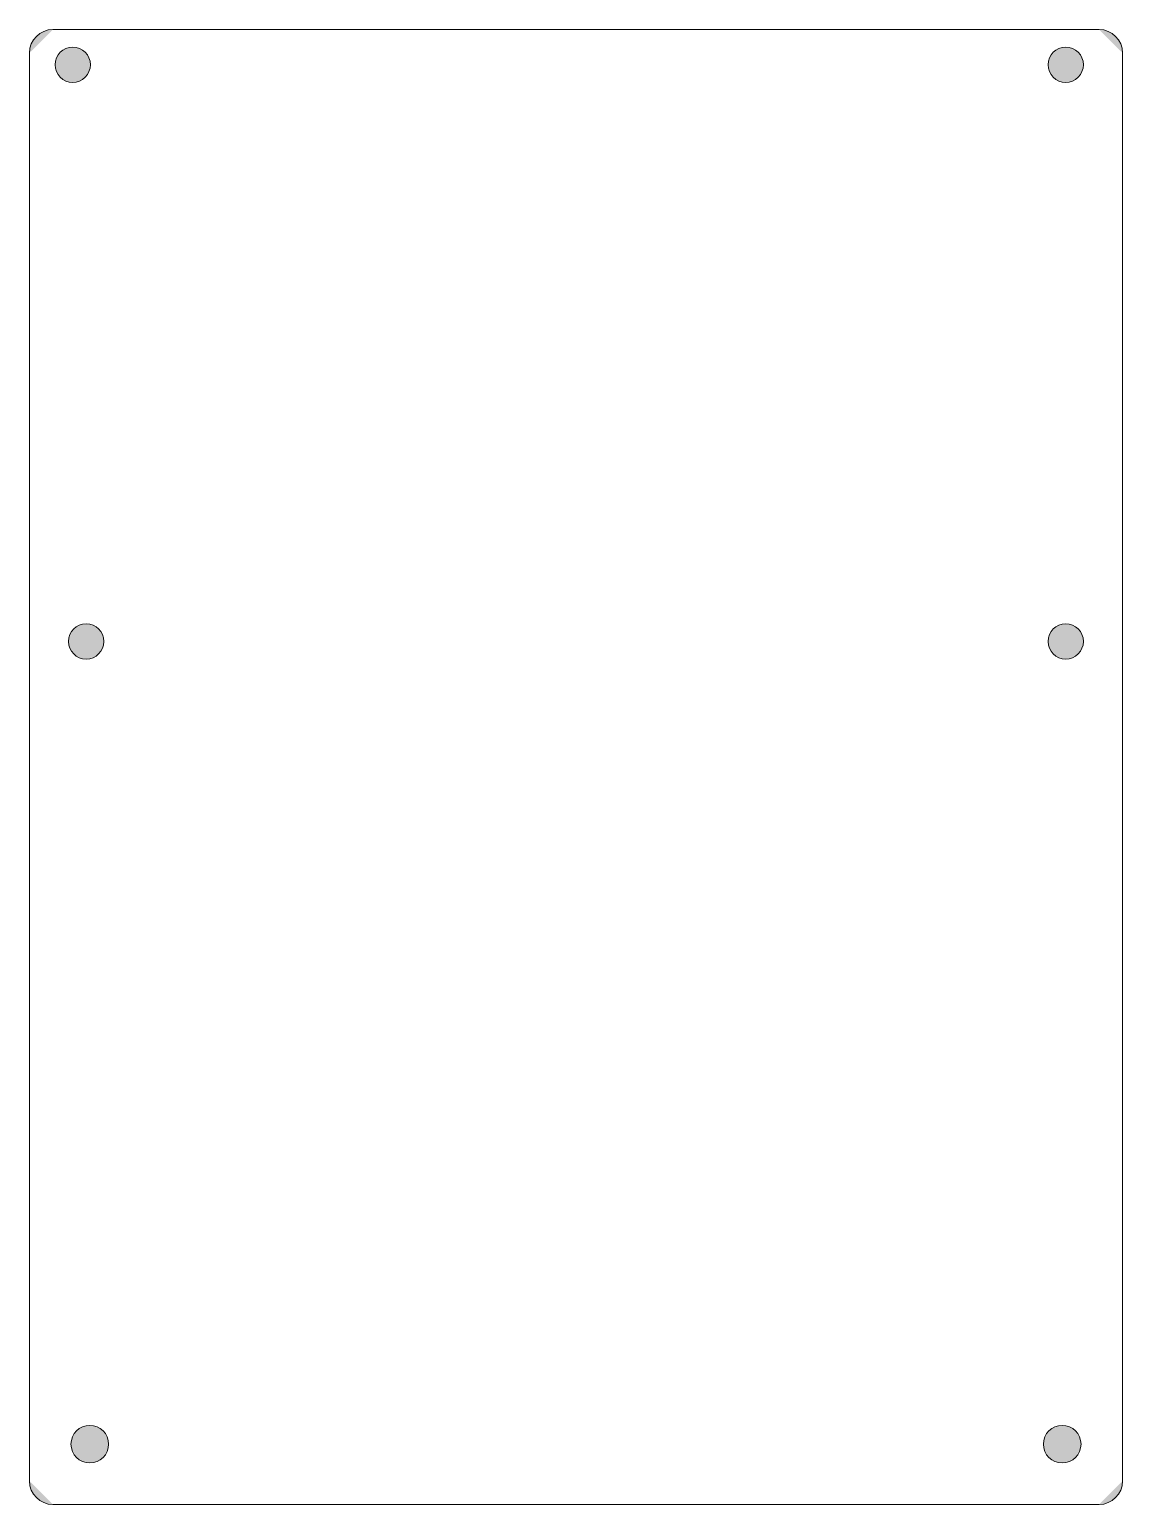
# Model space of a CAD drawing. Header units: millimetres. Extents: x 102 to 195, y 56 to 182.
import ezdxf

# ---------------------------------------------------------------- set-up
doc = ezdxf.new("R2010")
doc.units = ezdxf.units.MM
doc.header["$MEASUREMENT"] = 0
doc.layers.add('レイヤー 1', color=7, linetype='Continuous', lineweight=0)

# ---------------------------------------------------------------- blocks, each defined once
blk = doc.blocks.new('Block_1')
at = {"layer": 'レイヤー 1', "true_color": 0x000000, "transparency": 33554687}
h = blk.add_hatch(color=18, dxfattribs=at)
h.dxf.hatch_style = 2
edge = h.paths.add_edge_path()
edge.add_spline(control_points=[(101.82, 179.86), (101.82, 180.97), (102.72, 181.86), (103.82, 181.86)], knot_values=[0, 0, 0, 0, 1, 1, 1, 1], degree=3, periodic=0)
edge.add_line((103.82, 181.86), (101.82, 179.86))
h = blk.add_hatch(color=18, dxfattribs=at)
h.dxf.hatch_style = 2
edge = h.paths.add_edge_path()
edge.add_arc((189.94, 178.86), 1.5, 0, 360)
at = {"layer": 'レイヤー 1', "color": 18, "lineweight": 9, "true_color": 0x000000}
blk.add_circle((189.94, 178.86), 1.5, dxfattribs=at)
blk.add_open_spline([(101.82, 179.86), (101.82, 180.97), (102.72, 181.86), (103.82, 181.86)], degree=3, dxfattribs=at)

msp = doc.modelspace()

# ---------------------------------------------------------------- hatches: boundary and pattern name
at = {"layer": 'レイヤー 1', "true_color": 0x000000, "transparency": 33554687}
h = msp.add_hatch(color=18, dxfattribs=at)
h.dxf.hatch_style = 2
edge = h.paths.add_edge_path()
edge.add_spline(control_points=[(103.82, 181.86), (103.82, 181.86), (192.77, 181.86), (192.77, 181.86)], knot_values=[0, 0, 0, 0, 1, 1, 1, 1], degree=3, periodic=0)
edge.add_line((192.77, 181.86), (103.82, 181.86))
h = msp.add_hatch(color=18, dxfattribs=at)
h.dxf.hatch_style = 2
edge = h.paths.add_edge_path()
edge.add_spline(control_points=[(192.77, 181.86), (193.87, 181.86), (194.77, 180.97), (194.77, 179.86)], knot_values=[0, 0, 0, 0, 1, 1, 1, 1], degree=3, periodic=0)
edge.add_line((194.77, 179.86), (192.77, 181.86))
h = msp.add_hatch(color=18, dxfattribs=at)
h.dxf.hatch_style = 2
edge = h.paths.add_edge_path()
edge.add_spline(control_points=[(101.82, 58.43), (101.82, 58.43), (101.82, 179.86), (101.82, 179.86)], knot_values=[0, 0, 0, 0, 1, 1, 1, 1], degree=3, periodic=0)
edge.add_line((101.82, 179.86), (101.82, 58.43))
h = msp.add_hatch(color=18, dxfattribs=at)
h.dxf.hatch_style = 2
edge = h.paths.add_edge_path()
edge.add_arc((105.5, 178.86), 1.5, 0, 360)
h = msp.add_hatch(color=18, dxfattribs=at)
h.dxf.hatch_style = 2
edge = h.paths.add_edge_path()
edge.add_spline(control_points=[(194.77, 179.86), (194.77, 179.86), (194.77, 58.43), (194.77, 58.43)], knot_values=[0, 0, 0, 0, 1, 1, 1, 1], degree=3, periodic=0)
edge.add_line((194.77, 58.43), (194.77, 179.86))
h = msp.add_hatch(color=18, dxfattribs=at)
h.dxf.hatch_style = 2
edge = h.paths.add_edge_path()
edge.add_arc((106.64, 129.82), 1.5, 0, 360)
h = msp.add_hatch(color=18, dxfattribs=at)
h.dxf.hatch_style = 2
edge = h.paths.add_edge_path()
edge.add_arc((189.94, 129.82), 1.5, 0, 360)
h = msp.add_hatch(color=18, dxfattribs=at)
h.dxf.hatch_style = 2
edge = h.paths.add_edge_path()
edge.add_arc((106.95, 61.56), 1.6, 0, 360)
h = msp.add_hatch(color=18, dxfattribs=at)
h.dxf.hatch_style = 2
edge = h.paths.add_edge_path()
edge.add_arc((189.64, 61.56), 1.6, 0, 360)
h = msp.add_hatch(color=18, dxfattribs=at)
h.dxf.hatch_style = 2
edge = h.paths.add_edge_path()
edge.add_spline(control_points=[(103.82, 56.43), (102.72, 56.43), (101.82, 57.32), (101.82, 58.43)], knot_values=[0, 0, 0, 0, 1, 1, 1, 1], degree=3, periodic=0)
edge.add_line((101.82, 58.43), (103.82, 56.43))
h = msp.add_hatch(color=18, dxfattribs=at)
h.dxf.hatch_style = 2
edge = h.paths.add_edge_path()
edge.add_spline(control_points=[(194.77, 58.43), (194.77, 57.32), (193.87, 56.43), (192.77, 56.43)], knot_values=[0, 0, 0, 0, 1, 1, 1, 1], degree=3, periodic=0)
edge.add_line((192.77, 56.43), (194.77, 58.43))
h = msp.add_hatch(color=18, dxfattribs=at)
h.dxf.hatch_style = 2
edge = h.paths.add_edge_path()
edge.add_spline(control_points=[(192.77, 56.43), (192.77, 56.43), (103.82, 56.43), (103.82, 56.43)], knot_values=[0, 0, 0, 0, 1, 1, 1, 1], degree=3, periodic=0)
edge.add_line((103.82, 56.43), (192.77, 56.43))

# ---------------------------------------------------------------- linework, layer by layer
at = {"layer": 'レイヤー 1', "color": 18, "lineweight": 9, "true_color": 0x000000}
for centre, radius in [((105.5, 178.86), 1.5), ((106.64, 129.82), 1.5), ((189.94, 129.82), 1.5), ((106.95, 61.56), 1.6), ((189.64, 61.56), 1.6)]:
    msp.add_circle(centre, radius, dxfattribs=at)
for points in [[(103.82, 181.86), (103.82, 181.86), (192.77, 181.86), (192.77, 181.86)], [(192.77, 181.86), (193.87, 181.86), (194.77, 180.97), (194.77, 179.86)], [(101.82, 58.43), (101.82, 58.43), (101.82, 179.86), (101.82, 179.86)], [(194.77, 179.86), (194.77, 179.86), (194.77, 58.43), (194.77, 58.43)], [(103.82, 56.43), (102.72, 56.43), (101.82, 57.32), (101.82, 58.43)], [(194.77, 58.43), (194.77, 57.32), (193.87, 56.43), (192.77, 56.43)], [(192.77, 56.43), (192.77, 56.43), (103.82, 56.43), (103.82, 56.43)]]:
    msp.add_open_spline(points, degree=3, dxfattribs=at)

# ---------------------------------------------------------------- block references
at = {"layer": 'レイヤー 1'}
msp.add_blockref('Block_1', (0, 0), dxfattribs=at)

doc.saveas('drawing.dxf')
